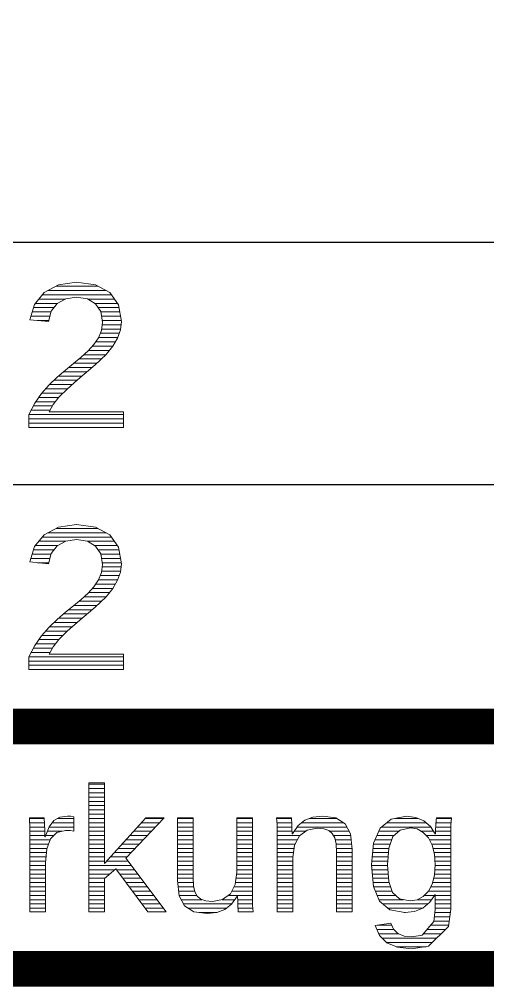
# Model space of a CAD drawing. Header units: millimetres. Extents: x 20 to 410, y 10 to 287.
# Drawn here: x 183.52 to 190.09, y 9.75 to 23.33 of the extents above; entities that cross this region are included whole.
import ezdxf

# ---------------------------------------------------------------- set-up
doc = ezdxf.new("R2010")
doc.units = ezdxf.units.MM
for name, color, linetype, lineweight in [('DUENN', 7, 'Continuous', 25), ('KANTEN', 7, 'Continuous', 50), ('TEXT', 7, 'Continuous', 13)]:
    doc.layers.add(name, color=color, linetype=linetype, lineweight=lineweight)

msp = doc.modelspace()

# ---------------------------------------------------------------- linework, layer by layer
at = {"layer": 'DUENN', "lineweight": 25}
for points in [[(20, 20.2), (200, 20.2)], [(20, 16.8), (200, 16.8)]]:
    msp.add_lwpolyline(points, dxfattribs=at)
at = {"layer": 'KANTEN', "lineweight": 50, "const_width": 0.5}
for points in [[(20, 10), (410, 10), (410, 287), (20, 287)], [(20, 10), (200, 10), (200, 61), (20, 61)]]:
    msp.add_lwpolyline(points, close=True, dxfattribs=at)
msp.add_lwpolyline([(20, 13.4), (200, 13.4)], dxfattribs=at)
at = {"layer": 'TEXT', "lineweight": 13}
for p, q in [((184.03, 19.581), (184.623, 19.581)), ((183.839, 19.461), (184.807, 19.461)), ((183.917, 19.521), (184.734, 19.521)), ((183.713, 19.281), (184.005, 19.281)), ((183.739, 19.341), (184.056, 19.341)), ((183.789, 19.401), (184.165, 19.401)), ((184.475, 19.401), (184.85, 19.401)), ((184.576, 19.341), (184.892, 19.341)), ((184.623, 19.281), (184.914, 19.281)), ((183.677, 19.161), (183.945, 19.161)), ((183.695, 19.221), (183.962, 19.221)), ((184.661, 19.221), (184.924, 19.221)), ((184.671, 19.161), (184.935, 19.161)), ((183.769, 19.101), (183.928, 19.101)), ((184.68, 19.041), (184.943, 19.041)), ((184.681, 19.101), (184.945, 19.101)), ((184.654, 18.921), (184.917, 18.921)), ((184.673, 18.981), (184.936, 18.981)), ((184.542, 18.741), (184.829, 18.741)), ((184.589, 18.801), (184.863, 18.801)), ((184.629, 18.861), (184.896, 18.861)), ((184.423, 18.621), (184.733, 18.621)), ((184.488, 18.681), (184.781, 18.681)), ((184.281, 18.501), (184.607, 18.501)), ((184.354, 18.561), (184.67, 18.561)), ((184.135, 18.381), (184.469, 18.381)), ((184.207, 18.441), (184.54, 18.441)), ((183.94, 18.201), (184.257, 18.201)), ((184.002, 18.261), (184.326, 18.261)), ((184.066, 18.321), (184.397, 18.321)), ((183.833, 18.081), (184.127, 18.081)), ((183.886, 18.141), (184.188, 18.141)), ((183.748, 17.961), (184.021, 17.961)), ((183.79, 18.021), (184.068, 18.021)), ((183.681, 17.841), (183.945, 17.841)), ((183.712, 17.901), (183.978, 17.901)), ((183.65, 17.721), (184.979, 17.721)), ((183.65, 17.661), (184.979, 17.661)), ((183.651, 17.781), (184.979, 17.781)), ((183.65, 17.601), (184.979, 17.601)), ((184.03, 16.181), (184.623, 16.181)), ((183.839, 16.061), (184.807, 16.061)), ((183.917, 16.121), (184.734, 16.121)), ((183.739, 15.941), (184.056, 15.941)), ((183.789, 16.001), (184.165, 16.001)), ((184.475, 16.001), (184.85, 16.001)), ((184.576, 15.941), (184.892, 15.941)), ((183.677, 15.761), (183.945, 15.761)), ((183.695, 15.821), (183.962, 15.821)), ((183.713, 15.881), (184.005, 15.881)), ((184.623, 15.881), (184.914, 15.881)), ((184.661, 15.821), (184.924, 15.821)), ((184.671, 15.761), (184.935, 15.761)), ((183.769, 15.701), (183.928, 15.701)), ((184.68, 15.641), (184.943, 15.641)), ((184.681, 15.701), (184.945, 15.701)), ((184.654, 15.521), (184.917, 15.521)), ((184.673, 15.581), (184.936, 15.581)), ((184.589, 15.401), (184.863, 15.401)), ((184.629, 15.461), (184.896, 15.461)), ((184.423, 15.221), (184.733, 15.221)), ((184.488, 15.281), (184.781, 15.281)), ((184.542, 15.341), (184.829, 15.341)), ((184.281, 15.101), (184.607, 15.101)), ((184.354, 15.161), (184.67, 15.161)), ((184.135, 14.981), (184.469, 14.981)), ((184.207, 15.041), (184.54, 15.041)), ((183.94, 14.801), (184.257, 14.801)), ((184.002, 14.861), (184.326, 14.861)), ((184.066, 14.921), (184.397, 14.921)), ((183.833, 14.681), (184.127, 14.681)), ((183.886, 14.741), (184.188, 14.741)), ((183.748, 14.561), (184.021, 14.561)), ((183.79, 14.621), (184.068, 14.621)), ((183.681, 14.441), (183.945, 14.441)), ((183.712, 14.501), (183.978, 14.501)), ((183.65, 14.321), (184.979, 14.321)), ((183.65, 14.261), (184.979, 14.261)), ((183.651, 14.381), (184.979, 14.381)), ((183.65, 14.201), (184.979, 14.201)), ((184.491, 12.591), (184.711, 12.591)), ((184.491, 12.531), (184.711, 12.531)), ((184.491, 12.471), (184.711, 12.471)), ((184.491, 12.411), (184.711, 12.411)), ((184.491, 12.351), (184.711, 12.351)), ((184.491, 12.291), (184.711, 12.291)), ((184.491, 12.231), (184.711, 12.231)), ((183.657, 12.111), (183.864, 12.111)), ((184.05, 12.111), (184.282, 12.111)), ((184.491, 12.171), (184.711, 12.171)), ((184.491, 12.111), (184.711, 12.111)), ((185.282, 12.111), (185.54, 12.111)), ((185.736, 12.111), (185.956, 12.111)), ((186.57, 12.111), (186.79, 12.111)), ((187.13, 12.111), (187.338, 12.111)), ((187.585, 12.111), (187.972, 12.111)), ((188.796, 12.111), (189.118, 12.111)), ((189.373, 12.111), (189.582, 12.111)), ((183.659, 12.051), (183.867, 12.051)), ((183.661, 11.991), (183.869, 11.991)), ((183.934, 11.991), (184.282, 11.991)), ((183.977, 12.051), (184.282, 12.051)), ((184.491, 12.051), (184.711, 12.051)), ((184.491, 11.991), (184.711, 11.991)), ((185.174, 11.991), (185.427, 11.991)), ((185.228, 12.051), (185.483, 12.051)), ((185.736, 12.051), (185.956, 12.051)), ((185.736, 11.991), (185.956, 11.991)), ((186.57, 12.051), (186.79, 12.051)), ((186.57, 11.991), (186.79, 11.991)), ((187.133, 12.051), (187.341, 12.051)), ((187.135, 11.991), (187.344, 11.991)), ((187.418, 11.991), (188.115, 11.991)), ((187.48, 12.051), (188.068, 12.051)), ((188.602, 11.991), (189.295, 11.991)), ((188.676, 12.051), (189.228, 12.051)), ((189.363, 11.991), (189.577, 11.991)), ((189.366, 12.051), (189.579, 12.051)), ((183.663, 11.931), (183.872, 11.931)), ((183.663, 11.871), (183.873, 11.871)), ((183.887, 11.871), (184.001, 11.871)), ((183.911, 11.931), (184.113, 11.931)), ((184.491, 11.931), (184.711, 11.931)), ((184.491, 11.871), (184.711, 11.871)), ((185.065, 11.871), (185.313, 11.871)), ((185.12, 11.931), (185.37, 11.931)), ((185.736, 11.931), (185.956, 11.931)), ((185.736, 11.871), (185.956, 11.871)), ((186.57, 11.931), (186.79, 11.931)), ((186.57, 11.871), (186.79, 11.871)), ((187.136, 11.931), (187.345, 11.931)), ((187.136, 11.871), (187.454, 11.871)), ((187.376, 11.931), (187.534, 11.931)), ((187.877, 11.931), (188.147, 11.931)), ((187.928, 11.871), (188.169, 11.871)), ((188.536, 11.871), (188.779, 11.871)), ((188.562, 11.931), (188.845, 11.931)), ((189.162, 11.931), (189.333, 11.931)), ((189.232, 11.871), (189.576, 11.871)), ((189.36, 11.931), (189.576, 11.931)), ((183.664, 11.811), (183.95, 11.811)), ((183.664, 11.751), (183.927, 11.751)), ((183.664, 11.691), (183.905, 11.691)), ((184.491, 11.811), (184.711, 11.811)), ((184.491, 11.751), (184.711, 11.751)), ((184.491, 11.691), (184.711, 11.691)), ((184.902, 11.691), (185.143, 11.691)), ((184.957, 11.751), (185.2, 11.751)), ((185.011, 11.811), (185.257, 11.811)), ((185.736, 11.811), (185.956, 11.811)), ((185.736, 11.751), (185.956, 11.751)), ((185.736, 11.691), (185.956, 11.691)), ((186.57, 11.811), (186.79, 11.811)), ((186.57, 11.751), (186.79, 11.751)), ((186.57, 11.691), (186.79, 11.691)), ((187.137, 11.811), (187.418, 11.811)), ((187.137, 11.751), (187.387, 11.751)), ((187.137, 11.691), (187.373, 11.691)), ((187.951, 11.811), (188.176, 11.811)), ((187.964, 11.751), (188.183, 11.751)), ((187.967, 11.691), (188.19, 11.691)), ((188.482, 11.691), (188.704, 11.691)), ((188.488, 11.751), (188.725, 11.751)), ((188.51, 11.811), (188.746, 11.811)), ((189.275, 11.811), (189.575, 11.811)), ((189.306, 11.751), (189.575, 11.751)), ((189.325, 11.691), (189.575, 11.691)), ((183.664, 11.631), (183.897, 11.631)), ((183.664, 11.571), (183.891, 11.571)), ((184.491, 11.631), (184.711, 11.631)), ((184.491, 11.571), (184.711, 11.571)), ((184.794, 11.571), (185.03, 11.571)), ((184.848, 11.631), (185.087, 11.631)), ((185.736, 11.631), (185.956, 11.631)), ((185.736, 11.571), (185.956, 11.571)), ((186.57, 11.631), (186.79, 11.631)), ((186.57, 11.571), (186.79, 11.571)), ((187.137, 11.631), (187.365, 11.631)), ((187.137, 11.571), (187.357, 11.571)), ((187.97, 11.631), (188.191, 11.631)), ((187.97, 11.571), (188.191, 11.571)), ((188.47, 11.571), (188.695, 11.571)), ((188.476, 11.631), (188.699, 11.631)), ((189.341, 11.631), (189.575, 11.631)), ((189.349, 11.571), (189.575, 11.571)), ((183.664, 11.511), (183.886, 11.511)), ((183.664, 11.451), (183.884, 11.451)), ((184.491, 11.511), (184.711, 11.511)), ((184.491, 11.451), (185.089, 11.451)), ((184.74, 11.511), (185.044, 11.511)), ((185.736, 11.511), (185.956, 11.511)), ((185.736, 11.451), (185.956, 11.451)), ((186.57, 11.511), (186.79, 11.511)), ((186.57, 11.451), (186.79, 11.451)), ((187.137, 11.511), (187.356, 11.511)), ((187.137, 11.451), (187.356, 11.451)), ((187.97, 11.511), (188.191, 11.511)), ((187.97, 11.451), (188.191, 11.451)), ((188.459, 11.451), (188.686, 11.451)), ((188.464, 11.511), (188.69, 11.511)), ((189.353, 11.511), (189.575, 11.511)), ((189.356, 11.451), (189.575, 11.451)), ((183.664, 11.391), (183.884, 11.391)), ((183.664, 11.331), (183.884, 11.331)), ((183.664, 11.271), (183.884, 11.271)), ((184.491, 11.391), (184.858, 11.391)), ((184.491, 11.331), (184.785, 11.331)), ((184.491, 11.271), (184.713, 11.271)), ((184.881, 11.391), (185.134, 11.391)), ((184.926, 11.331), (185.179, 11.331)), ((184.97, 11.271), (185.224, 11.271)), ((185.736, 11.391), (185.956, 11.391)), ((185.736, 11.331), (185.956, 11.331)), ((185.736, 11.271), (185.957, 11.271)), ((186.559, 11.271), (186.79, 11.271)), ((186.567, 11.331), (186.79, 11.331)), ((186.57, 11.391), (186.79, 11.391)), ((187.137, 11.391), (187.356, 11.391)), ((187.137, 11.331), (187.356, 11.331)), ((187.137, 11.271), (187.356, 11.271)), ((187.97, 11.391), (188.191, 11.391)), ((187.97, 11.331), (188.191, 11.331)), ((187.97, 11.271), (188.191, 11.271)), ((188.465, 11.391), (188.691, 11.391)), ((188.471, 11.331), (188.696, 11.331)), ((188.476, 11.271), (188.7, 11.271)), ((189.335, 11.271), (189.575, 11.271)), ((189.347, 11.331), (189.575, 11.331)), ((189.352, 11.391), (189.575, 11.391)), ((183.664, 11.211), (183.884, 11.211)), ((183.664, 11.151), (183.884, 11.151)), ((184.491, 11.211), (184.711, 11.211)), ((184.491, 11.151), (184.711, 11.151)), ((185.014, 11.211), (185.269, 11.211)), ((185.059, 11.151), (185.314, 11.151)), ((185.739, 11.211), (185.96, 11.211)), ((185.746, 11.151), (185.966, 11.151)), ((186.53, 11.151), (186.79, 11.151)), ((186.551, 11.211), (186.79, 11.211)), ((187.137, 11.211), (187.356, 11.211)), ((187.137, 11.151), (187.356, 11.151)), ((187.97, 11.211), (188.191, 11.211)), ((187.97, 11.151), (188.191, 11.151)), ((188.482, 11.211), (188.709, 11.211)), ((188.49, 11.151), (188.73, 11.151)), ((189.293, 11.151), (189.575, 11.151)), ((189.319, 11.211), (189.575, 11.211)), ((183.664, 11.091), (183.884, 11.091)), ((183.664, 11.031), (183.884, 11.031)), ((184.491, 11.091), (184.711, 11.091)), ((184.491, 11.031), (184.711, 11.031)), ((185.103, 11.091), (185.359, 11.091)), ((185.148, 11.031), (185.403, 11.031)), ((185.753, 11.091), (185.98, 11.091)), ((185.76, 11.031), (186.009, 11.031)), ((186.448, 11.031), (186.791, 11.031)), ((186.498, 11.091), (186.79, 11.091)), ((187.137, 11.091), (187.356, 11.091)), ((187.137, 11.031), (187.356, 11.031)), ((187.97, 11.091), (188.191, 11.091)), ((187.97, 11.031), (188.191, 11.031)), ((188.515, 11.091), (188.75, 11.091)), ((188.54, 11.031), (188.801, 11.031)), ((189.205, 11.031), (189.345, 11.031)), ((189.262, 11.091), (189.575, 11.091)), ((189.357, 11.031), (189.575, 11.031)), ((183.664, 10.971), (183.884, 10.971)), ((183.664, 10.911), (183.884, 10.911)), ((184.491, 10.971), (184.711, 10.971)), ((184.491, 10.911), (184.711, 10.911)), ((185.192, 10.971), (185.448, 10.971)), ((185.237, 10.911), (185.493, 10.911)), ((185.79, 10.971), (186.08, 10.971)), ((185.821, 10.911), (186.496, 10.911)), ((186.364, 10.971), (186.538, 10.971)), ((186.582, 10.971), (186.791, 10.971)), ((186.584, 10.911), (186.792, 10.911)), ((187.137, 10.971), (187.356, 10.971)), ((187.137, 10.911), (187.356, 10.911)), ((187.97, 10.971), (188.191, 10.971)), ((187.97, 10.911), (188.191, 10.911)), ((188.564, 10.971), (188.911, 10.971)), ((188.621, 10.911), (189.253, 10.911)), ((189.108, 10.971), (189.305, 10.971)), ((189.357, 10.971), (189.575, 10.971)), ((189.357, 10.911), (189.575, 10.911)), ((183.664, 10.851), (183.884, 10.851)), ((184.491, 10.851), (184.711, 10.851)), ((185.281, 10.851), (185.538, 10.851)), ((185.888, 10.851), (186.425, 10.851)), ((186.044, 10.791), (186.294, 10.791)), ((186.587, 10.851), (186.794, 10.851)), ((187.137, 10.851), (187.356, 10.851)), ((187.97, 10.851), (188.191, 10.851)), ((188.694, 10.851), (189.176, 10.851)), ((188.924, 10.791), (188.938, 10.791)), ((189.345, 10.731), (189.56, 10.731)), ((189.352, 10.791), (189.569, 10.791)), ((189.357, 10.851), (189.575, 10.851)), ((188.543, 10.611), (188.746, 10.611)), ((189.291, 10.611), (189.543, 10.611)), ((189.337, 10.671), (189.552, 10.671)), ((188.537, 10.551), (188.776, 10.551)), ((188.563, 10.491), (188.847, 10.491)), ((189.188, 10.491), (189.438, 10.491)), ((189.24, 10.551), (189.498, 10.551)), ((188.611, 10.431), (189.379, 10.431)), ((188.673, 10.371), (189.319, 10.371)), ((188.808, 10.311), (189.231, 10.311))]:
    msp.add_line(p, q, dxfattribs=at)
for points in [[(183.65, 17.6), (183.65, 17.781), (183.731, 17.938), (183.828, 18.075), (183.935, 18.196), (184.048, 18.305), (184.163, 18.405), (184.276, 18.497), (184.384, 18.586), (184.481, 18.674), (184.563, 18.764), (184.628, 18.859), (184.67, 18.962), (184.684, 19.078), (184.66, 19.225), (184.587, 19.335), (184.472, 19.403), (184.318, 19.426), (184.169, 19.403), (184.048, 19.337), (183.964, 19.23), (183.924, 19.087), (183.662, 19.111), (183.727, 19.327), (183.866, 19.494), (184.067, 19.601), (184.318, 19.637), (184.587, 19.601), (184.785, 19.494), (184.907, 19.32), (184.948, 19.087), (184.934, 18.97), (184.894, 18.855), (184.828, 18.739), (184.735, 18.624), (184.582, 18.477), (184.333, 18.267), (184.185, 18.139), (184.071, 18.025), (183.988, 17.92), (183.932, 17.818), (184.979, 17.818), (184.979, 17.6), (183.65, 17.6)], [(183.65, 14.2), (183.65, 14.381), (183.731, 14.538), (183.828, 14.675), (183.935, 14.796), (184.048, 14.905), (184.163, 15.005), (184.276, 15.097), (184.384, 15.186), (184.481, 15.274), (184.563, 15.364), (184.628, 15.459), (184.67, 15.562), (184.684, 15.678), (184.66, 15.825), (184.587, 15.935), (184.472, 16.003), (184.318, 16.026), (184.169, 16.003), (184.048, 15.937), (183.964, 15.83), (183.924, 15.687), (183.662, 15.711), (183.727, 15.927), (183.866, 16.094), (184.067, 16.201), (184.318, 16.237), (184.587, 16.201), (184.785, 16.094), (184.907, 15.92), (184.948, 15.687), (184.934, 15.57), (184.894, 15.455), (184.828, 15.339), (184.735, 15.224), (184.582, 15.077), (184.333, 14.867), (184.185, 14.739), (184.071, 14.625), (183.988, 14.52), (183.932, 14.418), (184.979, 14.418), (184.979, 14.2), (183.65, 14.2)], [(184.872, 11.403), (184.711, 11.27), (184.711, 10.8), (184.491, 10.8), (184.491, 12.612), (184.711, 12.612), (184.711, 11.48), (185.291, 12.121), (185.549, 12.121), (185.013, 11.553), (185.577, 10.8), (185.319, 10.8), (184.872, 11.403)], [(183.664, 11.813), (183.662, 11.96), (183.657, 12.121), (183.864, 12.121), (183.871, 11.941), (183.874, 11.851), (183.879, 11.851), (183.935, 11.994), (184, 12.083), (184.082, 12.13), (184.193, 12.145), (184.237, 12.142), (184.282, 12.133), (184.282, 11.932), (184.23, 11.941), (184.164, 11.944), (184.044, 11.914), (183.955, 11.826), (183.902, 11.683), (183.884, 11.489), (183.884, 10.8), (183.664, 10.8), (183.664, 11.813)], [(185.956, 11.284), (185.963, 11.167), (185.982, 11.08), (186.015, 11.019), (186.064, 10.977), (186.133, 10.953), (186.229, 10.945), (186.37, 10.972), (186.479, 11.054), (186.547, 11.184), (186.57, 11.355), (186.57, 12.121), (186.79, 12.121), (186.79, 11.082), (186.792, 10.896), (186.797, 10.8), (186.59, 10.8), (186.589, 10.811), (186.588, 10.833), (186.586, 10.862), (186.584, 10.895), (186.582, 10.945), (186.58, 11.026), (186.577, 11.026), (186.495, 10.909), (186.401, 10.832), (186.29, 10.79), (186.154, 10.775), (185.966, 10.802), (185.836, 10.884), (185.761, 11.027), (185.736, 11.241), (185.736, 12.121), (185.956, 12.121), (185.956, 11.284)], [(187.97, 11.637), (187.964, 11.753), (187.945, 11.84), (187.911, 11.902), (187.863, 11.944), (187.794, 11.967), (187.698, 11.975), (187.556, 11.948), (187.448, 11.867), (187.379, 11.737), (187.356, 11.565), (187.356, 10.8), (187.137, 10.8), (187.137, 11.839), (187.135, 12.025), (187.129, 12.121), (187.337, 12.121), (187.338, 12.11), (187.339, 12.088), (187.341, 12.059), (187.342, 12.026), (187.344, 11.976), (187.346, 11.895), (187.35, 11.895), (187.432, 12.012), (187.525, 12.088), (187.637, 12.131), (187.773, 12.145), (187.961, 12.118), (188.091, 12.037), (188.166, 11.894), (188.191, 11.68), (188.191, 10.8), (187.97, 10.8), (187.97, 11.637)], [(188.828, 10.302), (188.678, 10.366), (188.573, 10.469), (188.513, 10.607), (188.734, 10.639), (188.77, 10.558), (188.831, 10.498), (188.918, 10.461), (189.029, 10.448), (189.172, 10.472), (189.336, 10.665), (189.357, 10.833), (189.357, 11.045), (189.355, 11.045), (189.281, 10.934), (189.184, 10.854), (189.066, 10.806), (188.93, 10.79), (188.719, 10.83), (188.573, 10.951), (188.487, 11.158), (188.459, 11.458), (188.489, 11.762), (188.581, 11.975), (188.736, 12.1), (188.954, 12.141), (189.085, 12.125), (189.198, 12.077), (189.289, 12), (189.357, 11.895), (189.359, 11.895), (189.361, 11.945), (189.364, 12.022), (189.369, 12.092), (189.374, 12.121), (189.583, 12.121), (189.577, 12.02), (189.575, 11.847), (189.575, 10.838), (189.541, 10.594), (189.264, 10.316), (189.023, 10.281), (188.828, 10.302)], [(189.346, 11.61), (189.313, 11.738), (189.26, 11.841), (189.189, 11.916), (189.104, 11.963), (189.008, 11.978), (188.862, 11.948), (188.763, 11.856), (188.705, 11.696), (188.686, 11.461), (188.704, 11.228), (188.757, 11.071), (188.855, 10.982), (189.004, 10.953), (189.102, 10.968), (189.188, 11.014), (189.26, 11.088), (189.313, 11.189), (189.346, 11.314), (189.357, 11.461), (189.346, 11.61)]]:
    msp.add_lwpolyline(points, close=True, dxfattribs=at)

doc.saveas('drawing.dxf')
